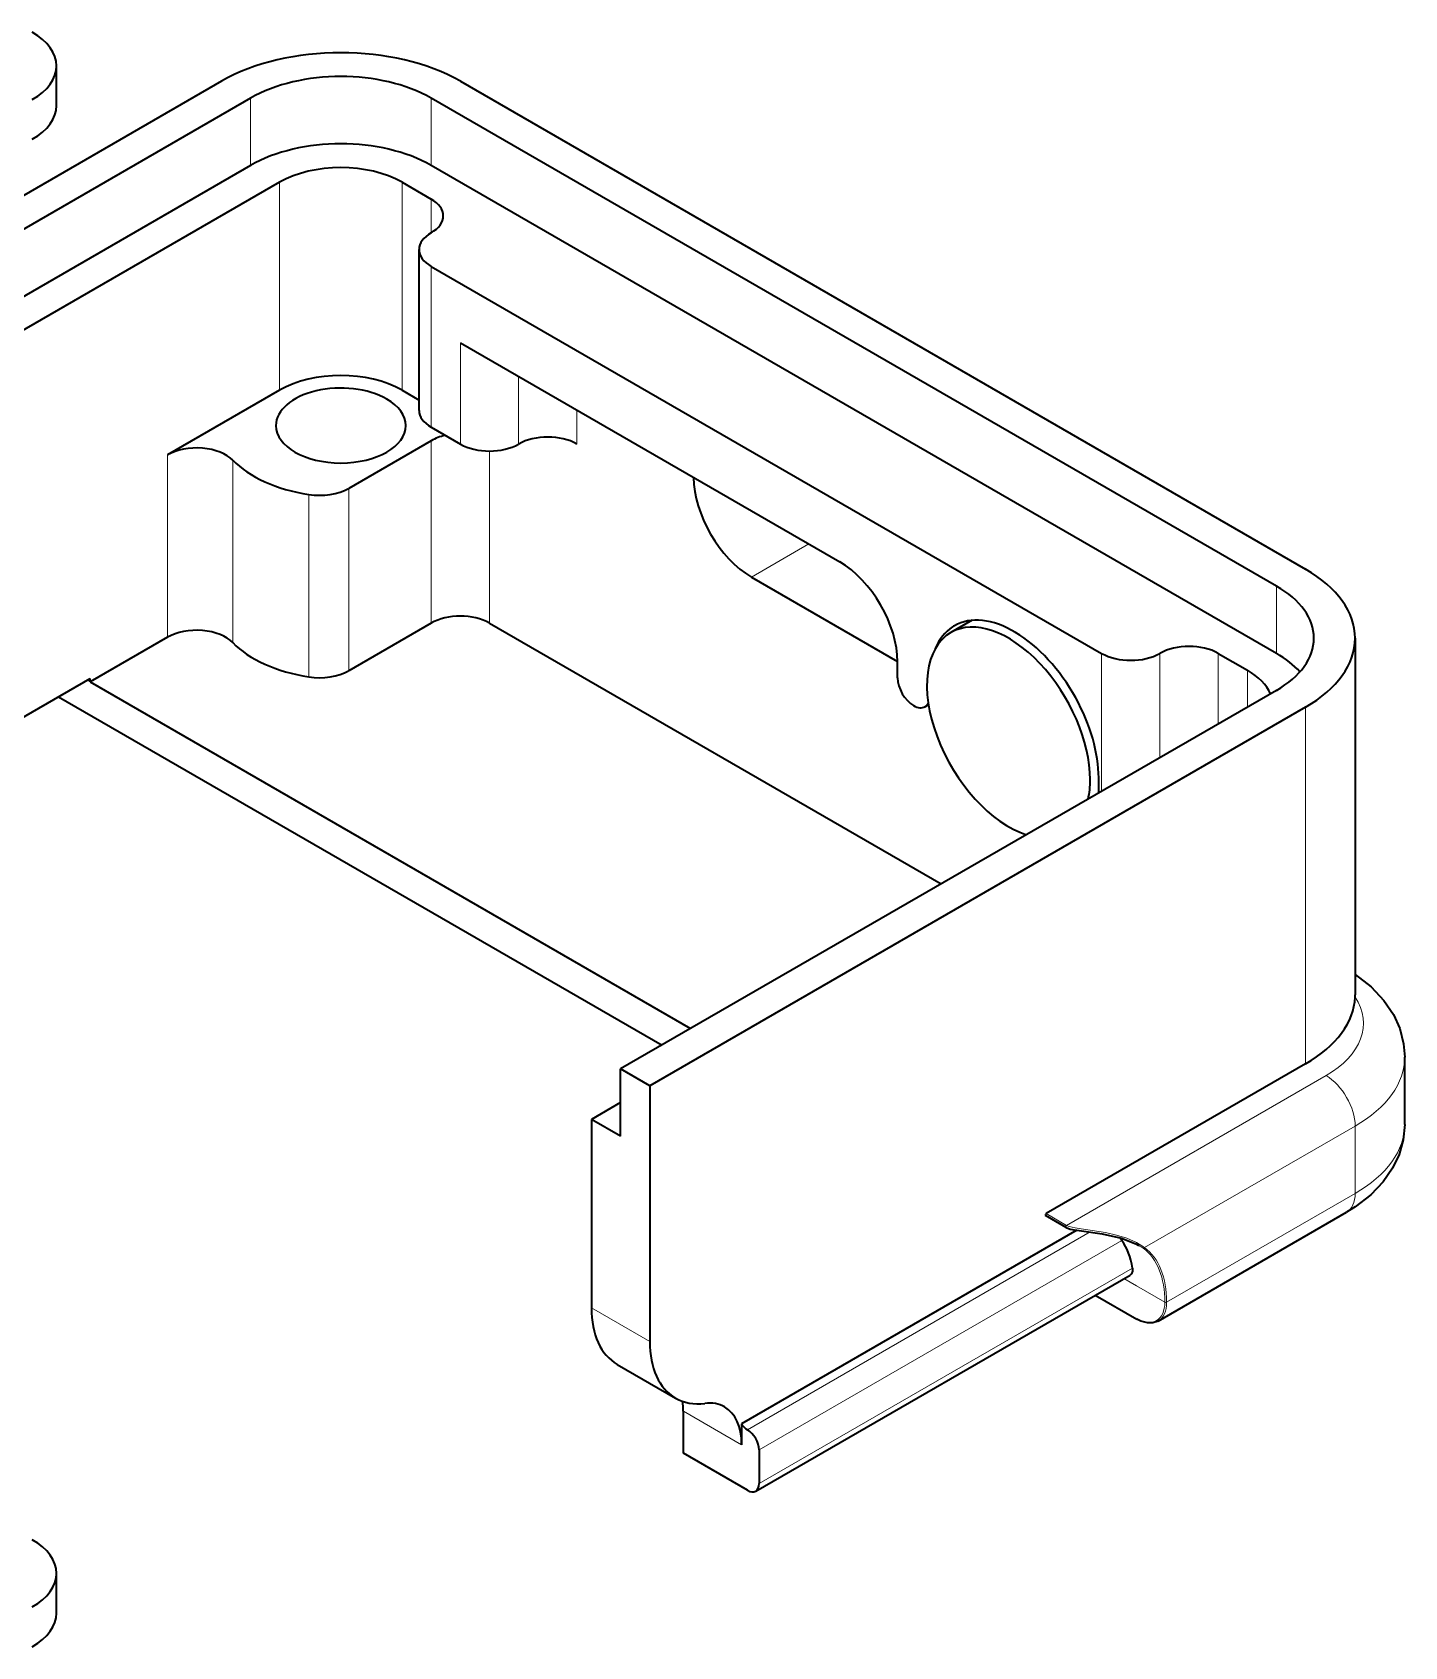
# Model space of a CAD drawing. Extents: x 468 to 804, y 295 to 621.
# Drawn here: x 754.93 to 788.23, y 499.84 to 539.02 of the extents above; entities that cross this region are included whole.
import ezdxf

# ---------------------------------------------------------------- set-up
doc = ezdxf.new("R2010")
doc.units = 0

msp = doc.modelspace()

# ---------------------------------------------------------------- linework, layer by layer
at = {"color": 7, "lineweight": 35, "ltscale": 0.024086}
msp.add_line((755.518, 537.241), (755.518, 538.204), dxfattribs=at)
at = {"color": 7, "lineweight": 35, "ltscale": 0.45928}
for p, q in [((759.518, 537.831), (743.608, 528.645)), ((785.822, 522.644), (769.912, 513.458))]:
    msp.add_line(p, q, dxfattribs=at)
at = {"color": 7, "lineweight": 35}
for p, q in [((765.316, 537.831), (785.822, 525.991)), ((785.115, 525.583), (764.609, 537.422)), ((785.115, 523.95), (764.609, 535.789))]:
    msp.add_line(p, q, dxfattribs=at)
at = {"color": 7, "lineweight": 35, "ltscale": 0.459278}
for p, q in [((760.225, 537.422), (744.315, 528.237)), ((760.225, 535.789), (744.315, 526.604))]:
    msp.add_line(p, q, dxfattribs=at)
at = {"color": 7, "lineweight": 13, "ltscale": 0.040825}
for p, q in [((760.225, 537.422), (760.225, 535.789)), ((764.609, 537.422), (764.609, 535.789)), ((785.115, 525.583), (785.115, 523.95)), ((787.024, 510.845), (787.024, 512.478))]:
    msp.add_line(p, q, dxfattribs=at)
at = {"color": 7, "lineweight": 35, "ltscale": 0.459279}
for p, q in [((760.932, 535.381), (745.022, 526.196)), ((785.115, 523.052), (769.205, 513.866))]:
    msp.add_line(p, q, dxfattribs=at)
at = {"color": 7, "lineweight": 13, "ltscale": 0.126147}
for p, q in [((760.932, 530.335), (760.932, 535.381)), ((763.902, 530.335), (763.902, 535.381))]:
    msp.add_line(p, q, dxfattribs=at)
at = {"color": 7, "lineweight": 35, "ltscale": 0.020412}
for p, q in [((763.902, 535.381), (764.609, 534.973)), ((764.609, 529.437), (765.316, 529.029)), ((783.701, 523.95), (784.408, 523.542)), ((769.912, 513.458), (769.205, 513.866)), ((769.205, 513.05), (768.498, 512.642)), ((769.205, 512.233), (768.498, 512.642)), ((772.564, 504.62), (772.564, 503.803))]:
    msp.add_line(p, q, dxfattribs=at)
at = {"color": 7, "lineweight": 13, "ltscale": 0.020413}
msp.add_line((764.609, 534.156), (764.609, 534.973), dxfattribs=at)
at = {"color": 7, "lineweight": 35, "ltscale": 0.097571}
msp.add_line((764.316, 529.845), (764.316, 533.748), dxfattribs=at)
at = {"color": 7, "lineweight": 35, "ltscale": 0.469485}
msp.add_line((764.609, 533.34), (780.873, 523.95), dxfattribs=at)
at = {"color": 7, "lineweight": 13, "ltscale": 0.097572}
msp.add_line((764.609, 529.437), (764.609, 533.34), dxfattribs=at)
at = {"color": 7, "lineweight": 35, "ltscale": 0.265668}
msp.add_line((765.316, 531.486), (774.519, 526.173), dxfattribs=at)
at = {"color": 7, "lineweight": 13, "ltscale": 0.061441}
msp.add_line((765.316, 529.029), (765.316, 531.486), dxfattribs=at)
at = {"color": 7, "lineweight": 13, "ltscale": 0.041028}
msp.add_line((766.73, 529.029), (766.73, 530.67), dxfattribs=at)
at = {"color": 7, "lineweight": 35, "ltscale": 0.078503}
msp.add_line((760.932, 530.335), (758.213, 528.765), dxfattribs=at)
at = {"color": 7, "lineweight": 35, "ltscale": 0.011957}
msp.add_line((763.902, 530.335), (764.316, 530.096), dxfattribs=at)
at = {"color": 7, "lineweight": 13, "ltscale": 0.020616}
msp.add_line((768.145, 529.029), (768.145, 529.853), dxfattribs=at)
at = {"color": 7, "lineweight": 35, "ltscale": 0.057808}
for p, q in [((764.609, 529.11), (762.607, 527.954)), ((764.609, 524.685), (762.607, 523.529))]:
    msp.add_line(p, q, dxfattribs=at)
at = {"color": 7, "lineweight": 13, "ltscale": 0.110635}
for p, q in [((764.609, 524.685), (764.609, 529.11)), ((758.213, 528.765), (758.213, 524.34)), ((759.794, 528.637), (759.794, 524.212)), ((761.641, 527.805), (761.641, 523.379)), ((762.607, 527.954), (762.607, 523.529))]:
    msp.add_line(p, q, dxfattribs=at)
at = {"color": 7, "lineweight": 13, "ltscale": 0.104367}
msp.add_line((766.023, 524.685), (766.023, 528.86), dxfattribs=at)
at = {"color": 7, "lineweight": 13, "ltscale": 0.040211}
msp.add_line((773.77, 526.606), (772.377, 525.802), dxfattribs=at)
at = {"color": 7, "lineweight": 35, "ltscale": 0.102365}
msp.add_line((772.377, 525.802), (775.923, 523.754), dxfattribs=at)
at = {"color": 7, "lineweight": 35, "ltscale": 0.316393}
msp.add_line((766.023, 524.685), (776.984, 518.357), dxfattribs=at)
at = {"color": 7, "lineweight": 35, "ltscale": 0.014828}
msp.add_line((777.729, 524.752), (777.215, 524.455), dxfattribs=at)
at = {"color": 7, "lineweight": 35, "ltscale": 0.054178}
msp.add_line((758.213, 524.34), (756.336, 523.256), dxfattribs=at)
at = {"color": 7, "lineweight": 35, "ltscale": 0.216386}
msp.add_line((787.023, 524.318), (787.023, 515.662), dxfattribs=at)
at = {"color": 7, "lineweight": 13, "ltscale": 0.083691}
msp.add_line((780.873, 520.603), (780.873, 523.95), dxfattribs=at)
at = {"color": 7, "lineweight": 13, "ltscale": 0.06328}
msp.add_line((782.287, 521.419), (782.287, 523.95), dxfattribs=at)
at = {"color": 7, "lineweight": 13, "ltscale": 0.042867}
msp.add_line((783.701, 522.236), (783.701, 523.95), dxfattribs=at)
at = {"color": 7, "lineweight": 35, "ltscale": 0.009695}
msp.add_line((775.923, 523.354), (775.923, 523.742), dxfattribs=at)
at = {"color": 7, "lineweight": 13, "ltscale": 0.022453}
msp.add_line((784.408, 522.644), (784.408, 523.542), dxfattribs=at)
at = {"color": 7, "lineweight": 35, "ltscale": 0.262265}
msp.add_line((747.25, 518.092), (756.335, 523.337), dxfattribs=at)
at = {"color": 7, "lineweight": 13, "ltscale": 0.002042}
msp.add_line((756.265, 523.297), (756.336, 523.256), dxfattribs=at)
at = {"color": 7, "lineweight": 35, "ltscale": 0.420496}
msp.add_line((756.336, 523.256), (770.902, 514.846), dxfattribs=at)
at = {"color": 7, "lineweight": 35, "ltscale": 0.422538}
msp.add_line((755.571, 522.896), (770.208, 514.445), dxfattribs=at)
at = {"color": 7, "lineweight": 13, "ltscale": 0.422538}
msp.add_line((755.579, 522.901), (770.216, 514.45), dxfattribs=at)
at = {"color": 7, "lineweight": 35, "ltscale": 0.002508}
msp.add_line((776.587, 522.653), (776.674, 522.703), dxfattribs=at)
at = {"color": 7, "lineweight": 13, "ltscale": 0.216373}
msp.add_line((785.822, 513.989), (785.822, 522.644), dxfattribs=at)
at = {"color": 7, "lineweight": 35, "ltscale": 0.009084}
msp.add_line((780.802, 520.562), (780.802, 520.925), dxfattribs=at)
at = {"color": 7, "lineweight": 35, "ltscale": 0.001401}
msp.add_line((787.022, 515.606), (787.023, 515.662), dxfattribs=at)
at = {"color": 7, "lineweight": 35, "ltscale": 0.181671}
msp.add_line((785.822, 513.989), (779.529, 510.355), dxfattribs=at)
at = {"color": 7, "lineweight": 35, "ltscale": 0.040825}
for p, q in [((788.225, 512.519), (788.225, 514.152)), ((769.205, 512.233), (769.205, 513.866))]:
    msp.add_line(p, q, dxfattribs=at)
at = {"color": 7, "lineweight": 13, "ltscale": 0.181671}
msp.add_line((780.024, 510.07), (786.317, 513.703), dxfattribs=at)
at = {"color": 7, "lineweight": 35, "ltscale": 0.155135}
msp.add_line((769.912, 513.458), (769.912, 507.253), dxfattribs=at)
at = {"color": 7, "lineweight": 35, "ltscale": 0.11431}
msp.add_line((768.498, 512.642), (768.498, 508.069), dxfattribs=at)
at = {"color": 7, "lineweight": 13, "ltscale": 0.147456}
msp.add_line((781.916, 509.529), (787.024, 512.478), dxfattribs=at)
at = {"color": 7, "lineweight": 13, "ltscale": 0.132069}
msp.add_line((782.449, 508.204), (787.024, 510.845), dxfattribs=at)
at = {"color": 7, "lineweight": 35, "ltscale": 0.014288}
msp.add_line((780.009, 510.019), (779.514, 510.305), dxfattribs=at)
at = {"color": 7, "lineweight": 13, "ltscale": 0.014289}
msp.add_line((780.024, 510.07), (779.529, 510.355), dxfattribs=at)
at = {"color": 7, "lineweight": 35, "ltscale": 0.132069}
msp.add_line((782.242, 507.746), (786.817, 510.388), dxfattribs=at)
at = {"color": 7, "lineweight": 35, "ltscale": 0.234784}
msp.add_line((780.273, 509.949), (772.14, 505.254), dxfattribs=at)
at = {"color": 7, "lineweight": 13, "ltscale": 0.239991}
msp.add_line((772.281, 505.11), (780.595, 509.909), dxfattribs=at)
at = {"color": 7, "lineweight": 13, "ltscale": 0.254095}
msp.add_line((772.564, 504.62), (781.366, 509.702), dxfattribs=at)
at = {"color": 7, "lineweight": 35, "ltscale": 0.002182}
msp.add_line((781.701, 509.623), (781.778, 509.582), dxfattribs=at)
at = {"color": 7, "lineweight": 13, "ltscale": 0.261443}
msp.add_line((772.564, 503.803), (781.621, 509.032), dxfattribs=at)
at = {"color": 7, "lineweight": 35, "ltscale": 0.262153}
msp.add_line((772.481, 503.62), (781.562, 508.863), dxfattribs=at)
at = {"color": 7, "lineweight": 13, "ltscale": 0.008866}
msp.add_line((781.414, 508.777), (781.721, 508.6), dxfattribs=at)
at = {"color": 7, "lineweight": 13, "ltscale": 0.019799}
msp.add_line((781.721, 508.6), (782.407, 508.204), dxfattribs=at)
at = {"color": 7, "lineweight": 35, "ltscale": 0.029098}
msp.add_line((780.719, 508.376), (781.727, 507.794), dxfattribs=at)
at = {"color": 7, "lineweight": 13, "ltscale": 0.028666}
msp.add_line((780.728, 508.381), (781.721, 507.808), dxfattribs=at)
at = {"color": 7, "lineweight": 13, "ltscale": 0.040824}
msp.add_line((768.498, 508.069), (769.912, 507.253), dxfattribs=at)
at = {"color": 7, "lineweight": 35, "ltscale": 0.040826}
msp.add_line((769.12, 506.696), (770.534, 505.879), dxfattribs=at)
at = {"color": 7, "lineweight": 35, "ltscale": 0.025614}
msp.add_line((770.726, 504.538), (770.726, 505.563), dxfattribs=at)
at = {"color": 7, "lineweight": 13, "ltscale": 0.040826}
msp.add_line((772.14, 504.746), (770.726, 505.563), dxfattribs=at)
at = {"color": 7, "lineweight": 35, "ltscale": 0.012688}
msp.add_line((772.14, 505.254), (772.14, 504.746), dxfattribs=at)
at = {"color": 7, "lineweight": 35, "ltscale": 0.044908}
msp.add_line((772.281, 503.64), (770.726, 504.538), dxfattribs=at)
at = {"color": 7, "lineweight": 35, "ltscale": 0.024087}
msp.add_line((755.518, 500.661), (755.518, 501.625), dxfattribs=at)
at = {"color": 7, "lineweight": 35}
for points in [[(787.023, 516.156), (787.411, 515.855), (787.721, 515.526), (787.951, 515.186), (788.106, 514.843), (788.2, 514.472), (788.225, 514.152)], [(788.225, 512.519), (788.191, 512.146), (788.09, 511.786), (787.933, 511.455), (787.704, 511.124), (787.402, 510.808), (787.023, 510.515), (786.817, 510.388)], [(780.009, 510.019), (780.108, 509.98), (780.325, 509.942), (780.89, 509.866), (781.352, 509.759), (781.701, 509.623)], [(781.621, 509.032), (781.622, 508.957), (781.599, 508.897), (781.562, 508.863)], [(782.242, 507.746), (782.118, 507.702), (781.983, 507.701), (781.828, 507.744), (781.727, 507.794)]]:
    msp.add_lwpolyline(points, dxfattribs=at)
at = {"color": 7, "lineweight": 13}
msp.add_lwpolyline([(780.024, 510.07), (780.086, 510.042), (780.229, 510.008), (780.38, 509.986), (780.963, 509.897), (781.232, 509.834), (781.483, 509.755), (781.722, 509.651), (781.916, 509.529)], dxfattribs=at)
at = {"color": 7, "lineweight": 35}
msp.add_arc((780.886, 509.355), 0.592, 35.8082, 44.8565, dxfattribs=at)
at = {"color": 7, "lineweight": 13}
for centre, radius, start, end in [((781.238, 508.638), 1.087, 53.8808, 60.229), ((781.89, 509.543), 0.029, 247.5491, 333.0551)]:
    msp.add_arc(centre, radius, start, end, dxfattribs=at)
at = {"color": 7, "lineweight": 35}
for centre, major_axis, start_param, end_param in [((753.518, 538.204), (2, 0), 0, 0.785398), ((762.417, 536.157), (4.1, 0), 0.785398, 2.356194), ((753.518, 538.204), (2, 0), 5.497787, 6.283185), ((762.417, 536.157), (3.1, 0), 0.785398, 2.356194), ((753.518, 537.241), (2, 0), 5.497787, 6.283185), ((762.417, 534.524), (3.1, 0), 0.785398, 2.356194), ((762.417, 534.524), (2.1, 0), 0.785398, 2.356194), ((763.902, 534.565), (1, 0), 0, 0.785398), ((763.902, 534.565), (1, 0), 5.497787, 6.283185), ((765.316, 533.748), (1, 0), 2.356194, 3.141593), ((765.316, 533.748), (1, 0), 3.141593, 3.926991), ((762.417, 529.478), (1.575, 0), 0.785398, 3.141593), ((762.417, 529.478), (2.1, 0), 0.785398, 2.356194), ((762.417, 529.478), (1.575, 0), 0, 0.785398), ((765.316, 529.845), (-1, 0), 6.283185, 7.068583), ((762.417, 529.478), (1.575, 0), 3.141593, 6.283185), ((758.92, 528.357), (1, 0), 0.506808, 2.356194), ((765.316, 528.702), (1, 0), 1.945018, 2.356194), ((766.023, 529.437), (-1, 0), 0.785398, 2.356194), ((767.438, 528.621), (-1, 0), 3.926991, 5.497787), ((762.417, 529.478), (3, 0), 3.648401, 4.45059), ((772.377, 527.422), (-0.992, 1.719), 0.792645, 2.356194), ((761.899, 528.362), (1, 0), 4.45059, 5.497787), ((774.519, 524.552), (-0.992, 1.719), 3.926991, 5.497787), ((782.923, 524.318), (4.1, 0), 6.283185, 7.068583), ((782.923, 524.318), (3.1, 0), 0, 0.785398), ((765.316, 524.277), (-1, 0), 3.926991, 5.497787), ((778.751, 522.109), (-1.45, 2.511), 0.031504, 0.419512), ((778.615, 522.03), (-1.4, 2.425), 3.926991, 6.283185), ((778.751, 522.109), (-1.45, 2.511), 0, 0.031504), ((778.751, 522.109), (-1.45, 2.511), 4.680885, 6.283185), ((758.92, 523.932), (-1, 0), 3.648401, 5.497787), ((762.417, 525.052), (-3, 0), 0.506808, 1.308997), ((778.615, 522.03), (-1.4, 2.425), 0, 2.576875), ((782.994, 523.542), (1, 0), 0.785398, 2.356194), ((782.923, 524.318), (3.1, 0), 5.497787, 6.283185), ((782.923, 524.318), (4.1, 0), 5.497787, 6.283185), ((781.58, 524.358), (1, 0), 3.926991, 5.497787), ((782.923, 522.685), (3.1, 0), 0.473718, 0.785398), ((761.899, 523.937), (-1, 0), 1.308997, 2.356194), ((782.923, 522.685), (2.1, 0), 0.234082, 0.785398), ((754.215, 522.031), (1.5, 2.598), 5.497787, 5.531127), ((776.312, 523.13), (-0.275, 0.476), 0.785398, 2.356194), ((776.312, 523.13), (-0.275, 0.476), 2.356194, 3.141593), ((776.312, 523.13), (-0.275, 0.476), 3.141593, 3.511629), ((778.751, 522.109), (-1.45, 2.511), 3.926991, 4.680885), ((778.615, 522.03), (-1.4, 2.425), 3.70631, 3.926991), ((782.923, 515.663), (-4.1, 0), 2.356194, 3.117673), ((779.529, 510.331), (0.015, 0.026), 0.785398, 3.141591), ((779.529, 507.416), (-1.5, -2.598), 2.523643, 2.879793), ((770.62, 509.294), (1.5, 2.598), 2.356194, 3.141593), ((772.034, 508.478), (1.5, 2.598), 2.356194, 3.141593), ((772.034, 508.478), (1.5, 2.598), 3.141593, 3.547982), ((769.311, 504.746), (1, 1.732), 5.497787, 5.649147), ((770.726, 503.93), (1, 1.732), 0.000001, 0.406389), ((770.726, 503.93), (1, 1.732), 5.497787, 6.283186), ((772.281, 505.354), (-0.15, 0.26), 1.626467, 2.356194), ((772.281, 504.783), (-0.2, 0.346), 3.926991, 5.497787), ((772.281, 503.966), (-0.2, 0.346), 3.141593, 3.926991), ((772.281, 503.966), (-0.2, 0.346), 2.356194, 3.141593), ((753.518, 501.625), (2, 0), 6.283185, 7.068583), ((753.518, 501.625), (2, 0), 5.497787, 6.283185), ((753.518, 500.661), (2, 0), 5.497787, 6.283185)]:
    msp.add_ellipse(centre, major_axis=major_axis, ratio=0.57735, start_param=start_param, end_param=end_param, dxfattribs=at)
at = {"color": 7, "lineweight": 13}
for centre, major_axis, start_param, end_param in [((784.125, 514.969), (-3.1, 0), 2.356194, 3.505722), ((784.125, 514.152), (-4.1, 0), 2.356194, 3.141593), ((786.317, 512.887), (-0.5, 0.866), 3.926991, 5.497787), ((784.125, 512.519), (-4.1, 0), 2.356194, 3.141593), ((786.317, 511.254), (0.5, -0.866), 6.283185, 7.068583), ((780.024, 510.045), (0.015, 0.026), 0.785398, 3.141591), ((780.286, 506.979), (-1.5, -2.598), 2.356194, 3.077101), ((780.307, 506.967), (-1.515, -2.624), 2.356194, 3.077101), ((781.721, 508.6), (-0.485, 0.84), 2.356194, 3.926991), ((781.742, 508.612), (-0.5, 0.866), 3.141593, 3.926991), ((782.428, 508.216), (0.03, 0), 3.926991, 5.497787), ((781.742, 507.82), (-0.015, -0.026), 5.497787, 6.283185)]:
    msp.add_ellipse(centre, major_axis=major_axis, ratio=0.57735, start_param=start_param, end_param=end_param, dxfattribs=at)

doc.saveas('drawing.dxf')
